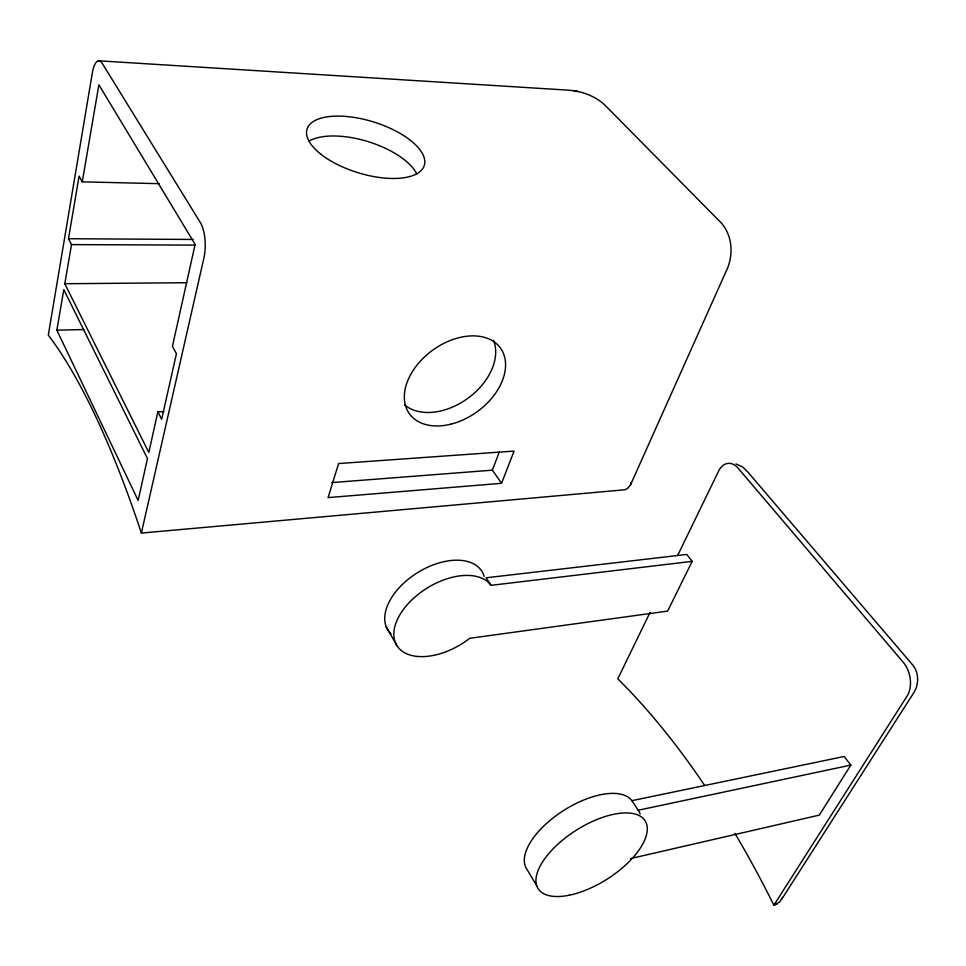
<?xml version="1.0" encoding="UTF-8"?>
<svg xmlns="http://www.w3.org/2000/svg" width="966" height="966" viewBox="0 0 966 966"><rect width="100%" height="100%" fill="white"/><g stroke="black" fill="none" stroke-linecap="round" stroke-linejoin="round"><path stroke-width="1.45" d="M163.87 411.564L157.856 411.866L148.812 452.474L64.807 283.726L71.508 244.615L68.477 238.723L79.103 176.066L82.255 181.837L159.173 183.673M56.861 330.167L63.804 289.631L147.46 458.584L138.138 500.473L56.861 330.167L83.957 329.551M82.255 181.837L98.882 84.791L195.12 244.374L172.419 346.396L176.428 353.713L161.672 419.28L157.856 411.866M141.362 533.063L203.923 257.958A25.358 9.527 88.7 0 0 200.36 222.591L102.251 63.394A22.894 7.378 89.9 0 0 92.313 73.018L48.3 335.081A632.15 164.268 82.1 0 1 141.362 533.063L624.881 489.762L627.345 488.615L630.52 484.86L725.816 271.977C734.389 255.024 732.796 232.951 718.161 219.813L605.332 105.548C595.491 96.057 581.87 91.07 568.358 90.164L98.508 60.786M630.52 484.86L631.16 482.457M734.909 833.332A631.559 282.652 73.4 0 1 773.875 905.214L779.767 901.954L782.363 897.39M501.571 483.302L514.069 451.086L338.619 463.547L328.054 497.611L501.571 483.302L492.37 470.164L499.301 451.991M704.733 785.539A631.559 282.652 73.4 0 0 617.793 678.857L650.07 612.323M677.734 555.305L718.571 471.13A21.469 13.983 84.6 0 1 738.133 468.196L903.065 662.072A24.295 17.195 75.5 0 1 907.014 696.196L773.875 905.214L777.304 903.886M692.175 561.355L667.627 611.104L469.742 638.297A55.895 32.844 -31.9 0 1 399.574 648.959A55.895 32.844 -31.9 0 1 422.963 590.794A55.895 32.844 -31.9 0 1 491.03 585.336L692.175 561.355L686.802 554.448L486.103 577.789L491.03 585.336M536.746 885.713L526.542 868.675A62.73 29.306 -32.4 0 1 562.937 810.933A62.73 29.306 -32.4 0 1 631.909 800.669L844.139 756.487L850.841 765.096L819.289 815.123L630.508 858.581M781.603 899.382L914.077 692.272C919.185 683.807 918.944 672.396 912.472 664.705L747.696 471.891L742.782 467.049L735.911 463.921M631.909 800.669L638.188 810.245L850.841 765.096M331.724 482.602L492.37 470.164M64.807 283.726L186.873 282.712M71.508 244.615L195.108 245.11M68.477 238.723L193.224 239.459M578.356 91.577L573.514 90.659M386.183 626.668L396.869 645.542M493.493 340.382A55.654 38.06 -35.9 0 1 467.773 398.39A55.654 38.06 -35.9 0 1 404.597 404.851M309.289 140.976A60.882 26.963 17.1 0 1 367.986 141.591A60.882 26.963 17.1 0 1 416.853 174.037M638.188 810.245A63.032 29.113 -32.4 0 1 640.156 814.012M390.976 633.853A55.424 33.025 -31.9 0 1 417.807 572.488A55.424 33.025 -31.9 0 1 484.195 576.424M320.905 154.234A61.377 26.553 17.2 0 0 421.562 170.113A61.377 26.553 17.2 0 0 354.619 117.49A61.377 26.553 17.2 0 0 320.905 154.234M450.868 424.171A56.137 37.964 -35.9 0 0 500.714 348.412A56.137 37.964 -35.9 0 0 413.291 370.207A56.137 37.964 -35.9 0 0 450.868 424.171M569.312 895.204A63.333 28.92 -32.4 0 0 646.942 825.399A63.333 28.92 -32.4 0 0 558.602 843.535A63.333 28.92 -32.4 0 0 569.312 895.204"/></g></svg>
